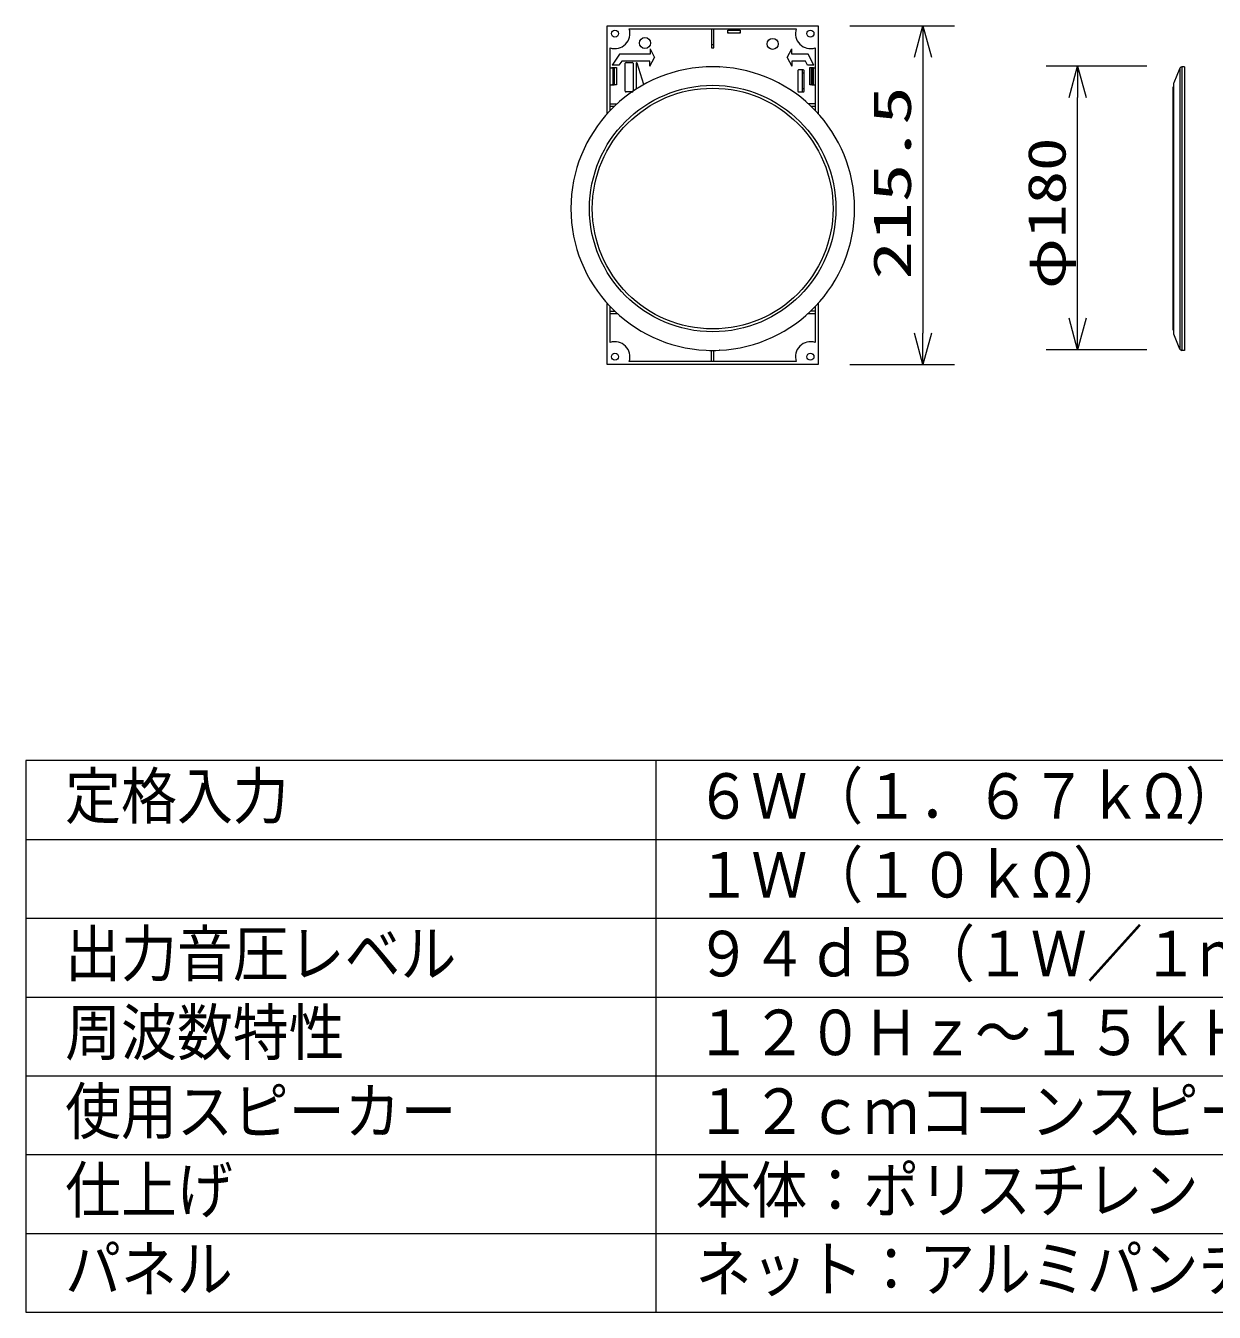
# Model space of a CAD drawing. Units: millimetres, scale not verified. Extents: x -811 to 811, y -280 to 280.
# Drawn here: x -279.6 to -204.2, y 126.5 to 208.2 of the extents above; entities that cross this region are included whole.
import ezdxf
from ezdxf.enums import TextEntityAlignment as Align

# ---------------------------------------------------------------- set-up
doc = ezdxf.new("R2010")
doc.units = ezdxf.units.MM
doc.header["$LTSCALE"] = 2
for name, color, linetype, lineweight in [('0-0_WAKU', 4, 'Continuous', 9), ('0-1_MOJI1', 7, 'Continuous', 9), ('0-2_SUNPO', 7, 'Continuous', 9), ('0-3_0', 7, 'Continuous', 9), ('0-6_GAIKEI', 4, 'Continuous', 9)]:
    doc.layers.add(name, color=color, linetype=linetype, lineweight=lineweight)
doc.styles.add('ＭＳ ゴシック', font='')
doc.styles.get('ＭＳ ゴシック').set_extended_font_data('MS Gothic')

# ---------------------------------------------------------------- blocks, each defined once
blk = doc.blocks.new('_OPEN30')
at = {"layer": '0-3_0'}
blk.add_line((0, 0), (-2, 0), dxfattribs=at)
blk.add_lwpolyline([(-2, 0.536), (0, 0), (-2, -0.536)], dxfattribs=at)

msp = doc.modelspace()

# ---------------------------------------------------------------- linework, layer by layer
at = {"layer": '0-0_WAKU', "color": 3}
for p, q in [((-279.595, 161.536), (-279.595, 126.536)), ((-154.595, 161.536), (-279.595, 161.536)), ((-239.595, 126.536), (-239.595, 161.536)), ((-279.595, 126.536), (-154.595, 126.536))]:
    msp.add_line(p, q, dxfattribs=at)
at = {"layer": '0-0_WAKU'}
for p, q in [((-279.595, 156.536), (-154.595, 156.536)), ((-279.595, 151.536), (-154.595, 151.536)), ((-279.595, 146.536), (-154.595, 146.536)), ((-279.595, 141.536), (-154.595, 141.536)), ((-279.595, 136.536), (-154.595, 136.536)), ((-279.595, 131.536), (-154.595, 131.536))]:
    msp.add_line(p, q, dxfattribs=at)
at = {"layer": '0-2_SUNPO'}
for p, q in [((-227.305, 208.161), (-220.665, 208.161)), ((-222.665, 206.161), (-222.665, 188.661)), ((-208.451, 205.6), (-214.851, 205.6)), ((-212.851, 189.6), (-212.851, 203.6)), ((-208.451, 187.6), (-214.851, 187.6)), ((-227.305, 186.661), (-220.665, 186.661))]:
    msp.add_line(p, q, dxfattribs=at)
at = {"layer": '0-6_GAIKEI', "color": 7}
for p, q in [((-242.705, 208.161), (-229.305, 208.161)), ((-242.705, 202.57), (-242.705, 208.161)), ((-229.305, 208.161), (-229.305, 202.57)), ((-241.304, 207.961), (-230.706, 207.961)), ((-242.505, 202.786), (-242.505, 206.76)), ((-229.505, 206.76), (-229.505, 202.786)), ((-206.36, 205.476), (-206.749, 204.534)), ((-206.066, 205.559), (-206.23, 205.557)), ((-206.066, 205.559), (-206.066, 187.563)), ((-206.766, 204.465), (-206.766, 188.658)), ((-242.705, 186.661), (-242.705, 190.552)), ((-242.505, 188.063), (-242.505, 190.336)), ((-229.505, 190.336), (-229.505, 188.063)), ((-229.305, 190.552), (-229.305, 186.661)), ((-206.36, 187.647), (-206.749, 188.589)), ((-206.066, 187.563), (-206.23, 187.566)), ((-229.305, 186.661), (-242.705, 186.661)), ((-230.706, 186.861), (-241.304, 186.861))]:
    msp.add_line(p, q, dxfattribs=at)
at = {"layer": '0-6_GAIKEI'}
for p, q in [((-236.08, 207.961), (-236.08, 206.761)), ((-235.93, 206.761), (-235.93, 207.961)), ((-235.055, 207.886), (-234.255, 207.886)), ((-235.055, 207.686), (-235.055, 207.886)), ((-235.005, 207.701), (-235.055, 207.701)), ((-234.255, 207.686), (-235.055, 207.686)), ((-234.255, 207.701), (-234.305, 207.701)), ((-234.255, 207.886), (-234.255, 207.686)), ((-239.978, 206.693), (-239.978, 206.364)), ((-239.978, 206.693), (-239.688, 206.151)), ((-236.08, 206.961), (-235.93, 206.961)), ((-236.08, 206.761), (-235.93, 206.761)), ((-231.283, 206.151), (-230.993, 206.693)), ((-230.993, 206.364), (-230.993, 206.693)), ((-241.923, 206.364), (-242.387, 205.667)), ((-239.978, 206.364), (-241.923, 206.364)), ((-241.555, 204.011), (-241.555, 205.781)), ((-241.505, 205.831), (-241.105, 205.831)), ((-241.505, 205.831), (-241.105, 205.831)), ((-241.055, 205.781), (-241.055, 204.011)), ((-240.855, 205.781), (-240.855, 204.143)), ((-240.374, 204.43), (-240.796, 205.79)), ((-239.987, 205.585), (-239.688, 206.151)), ((-239.987, 205.585), (-239.987, 205.912)), ((-231.283, 206.151), (-230.984, 205.601)), ((-229.937, 206.364), (-230.993, 206.364)), ((-230.112, 205.912), (-230.984, 205.912)), ((-230.984, 205.912), (-230.984, 205.601)), ((-229.985, 205.663), (-230.112, 205.912)), ((-229.578, 205.663), (-229.937, 206.364)), ((-242.505, 205.481), (-242.255, 205.481)), ((-242.405, 205.511), (-242.105, 205.511)), ((-242.405, 205.481), (-242.405, 205.511)), ((-241.953, 205.667), (-242.387, 205.667)), ((-242.335, 205.481), (-242.335, 204.421)), ((-242.292, 205.481), (-242.292, 204.421)), ((-242.255, 205.511), (-242.255, 204.421)), ((-242.105, 205.511), (-242.105, 204.411)), ((-230.605, 205.311), (-230.605, 204.011)), ((-230.255, 205.361), (-230.555, 205.361)), ((-230.305, 203.961), (-230.305, 205.361)), ((-230.205, 205.161), (-230.305, 205.161)), ((-230.205, 204.011), (-230.205, 205.311)), ((-229.578, 205.663), (-229.985, 205.663)), ((-229.835, 204.411), (-229.835, 205.511)), ((-229.835, 205.511), (-229.605, 205.511)), ((-229.747, 205.511), (-229.747, 204.411)), ((-229.705, 205.511), (-229.705, 205.481)), ((-229.705, 205.481), (-229.505, 205.481)), ((-229.668, 205.481), (-229.668, 204.421)), ((-229.625, 205.481), (-229.625, 204.421)), ((-229.605, 205.511), (-229.605, 205.481)), ((-206.36, 205.476), (-206.36, 187.647)), ((-206.23, 205.557), (-206.23, 187.566)), ((-242.505, 204.421), (-242.255, 204.421)), ((-230.205, 204.161), (-230.305, 204.161)), ((-229.605, 204.411), (-229.835, 204.411)), ((-229.705, 204.421), (-229.505, 204.421)), ((-229.705, 204.421), (-229.705, 204.411)), ((-229.605, 204.421), (-229.605, 204.411)), ((-206.816, 204.226), (-206.816, 188.896)), ((-241.105, 203.961), (-241.505, 203.961)), ((-230.555, 203.961), (-230.255, 203.961)), ((-242.505, 203.211), (-242.069, 203.211)), ((-242.505, 203.061), (-242.23, 203.061)), ((-229.505, 203.211), (-229.941, 203.211)), ((-229.78, 203.061), (-229.505, 203.061)), ((-242.505, 190.061), (-242.23, 190.061)), ((-242.505, 189.911), (-242.069, 189.911)), ((-229.941, 189.911), (-229.505, 189.911)), ((-229.505, 190.061), (-229.78, 190.061)), ((-236.08, 186.861), (-236.08, 187.563)), ((-235.93, 186.861), (-235.93, 187.563))]:
    msp.add_line(p, q, dxfattribs=at)
for points in [[(-239.987, 205.912), (-241.779, 205.912), (-241.953, 205.667)], [(-242.105, 204.411), (-242.405, 204.411), (-242.405, 204.421)], [(-242.255, 204.421), (-242.255, 204.421), (-242.255, 204.421), (-242.255, 204.421), (-242.255, 204.42), (-242.255, 204.42), (-242.255, 204.42), (-242.255, 204.42), (-242.255, 204.42), (-242.255, 204.419), (-242.255, 204.419), (-242.255, 204.419), (-242.255, 204.419), (-242.255, 204.419), (-242.255, 204.418), (-242.255, 204.418), (-242.255, 204.418), (-242.255, 204.418), (-242.255, 204.418), (-242.255, 204.417), (-242.255, 204.417), (-242.255, 204.417), (-242.255, 204.417), (-242.255, 204.417), (-242.255, 204.416), (-242.255, 204.416), (-242.255, 204.416), (-242.255, 204.416), (-242.255, 204.416), (-242.255, 204.415), (-242.255, 204.415), (-242.255, 204.415), (-242.255, 204.415), (-242.255, 204.415), (-242.255, 204.414), (-242.255, 204.414), (-242.255, 204.414), (-242.255, 204.414), (-242.255, 204.414), (-242.255, 204.413)], [(-242.255, 204.413), (-242.255, 204.413), (-242.255, 204.413), (-242.255, 204.413), (-242.255, 204.413), (-242.255, 204.412), (-242.255, 204.412), (-242.255, 204.412), (-242.255, 204.412), (-242.255, 204.412), (-242.255, 204.411), (-242.255, 204.411)]]:
    msp.add_lwpolyline(points, dxfattribs=at)
for centre, radius in [((-242.205, 207.661), 0.225), ((-240.305, 207.061), 0.35), ((-232.205, 207.011), 0.35), ((-229.805, 207.661), 0.225), ((-236.005, 196.561), 7.819), ((-236.005, 196.561), 7.638), ((-242.205, 187.161), 0.225), ((-229.805, 187.161), 0.225)]:
    msp.add_circle(centre, radius, dxfattribs=at)
at = {"layer": '0-6_GAIKEI', "color": 7}
for centre, radius, start, end in [((-242.205, 207.661), 0.95, 251.59152, 18.40848), ((-229.805, 207.661), 0.95, 161.59152, 288.40848), ((-236.005, 196.561), 9, 92.69698, 267.30302), ((-236.005, 207.771), 2.26, 259.19994, 259.34309), ((-236.005, 196.561), 8.999, 87.33799, 92.66201), ((-236.005, 207.771), 2.26, 280.65691, 280.80006), ((-236.005, 196.561), 9, 272.69698, 87.30302), ((-206.227, 205.407), 0.15, 91, 152.57409), ((-206.616, 204.465), 0.15, 152.57409, 180), ((-206.616, 188.658), 0.15, 180, 207.42591), ((-242.205, 187.161), 0.95, 341.59152, 108.40848), ((-229.805, 187.161), 0.95, 71.59152, 198.40848), ((-236.005, 185.351), 2.26, 100.65691, 100.80006), ((-236.005, 196.561), 8.999, 267.33799, 272.66201), ((-236.005, 185.351), 2.26, 79.19994, 79.34309), ((-206.227, 187.716), 0.15, 207.42591, 269)]:
    msp.add_arc(centre, radius, start, end, dxfattribs=at)
at = {"layer": '0-6_GAIKEI'}
for centre, radius, start, end in [((-241.505, 205.781), 0.05, 90, 180), ((-241.505, 205.781), 0.05, 90, 180), ((-241.105, 205.781), 0.05, 0, 90), ((-241.105, 205.781), 0.05, 0, 90), ((-240.825, 205.781), 0.03, 17.25853, 180), ((-240.825, 205.781), 0.03, 17.25853, 180), ((-230.555, 205.311), 0.05, 90, 180), ((-230.255, 205.311), 0.05, 0, 90), ((-206.756, 204.226), 0.06, 99.79923, 180), ((-241.505, 204.011), 0.05, 180, 270), ((-241.105, 204.011), 0.05, 270, 0), ((-230.555, 204.011), 0.05, 180, 270), ((-230.255, 204.011), 0.05, 270, 0), ((-206.756, 188.896), 0.06, 180, 260.20077)]:
    msp.add_arc(centre, radius, start, end, dxfattribs=at)

# ---------------------------------------------------------------- block references
at = {"layer": '0-2_SUNPO'}
for p, rotation in [((-222.665, 208.161), 90), ((-212.851, 205.6), 90), ((-212.851, 187.6), 270), ((-222.665, 186.661), 270)]:
    msp.add_blockref('_OPEN30', p, dxfattribs=dict(at, rotation=rotation))

# ---------------------------------------------------------------- texts
at = {"layer": '0-1_MOJI1', "style": 'ＭＳ ゴシック', "width": 0.9}
for s, p in [('定格入力', (-277.095, 156.981)), ('６Ｗ（１．６７ｋΩ）、３Ｗ（３．３ｋΩ）、', (-237.095, 156.981)), ('１Ｗ（１０ｋΩ）', (-237.095, 151.981)), ('出力音圧レベル', (-277.095, 146.981)), ('９４ｄＢ（１Ｗ／１ｍ）', (-237.095, 146.981)), ('周波数特性', (-277.095, 141.981)), ('１２０Ｈｚ～１５ｋＨｚ', (-237.095, 141.981)), ('使用スピーカー', (-277.095, 136.981)), ('１２ｃｍコーンスピーカー', (-237.095, 136.981)), ('仕上げ', (-277.095, 131.981)), ('本体：ポリスチレン', (-237.095, 131.981)), ('パネル', (-277.095, 126.981)), ('ネット：アルミパンチング、枠：ＡＢＳ樹脂', (-237.095, 126.981))]:
    msp.add_text(s, height=2.889, dxfattribs=at).set_placement(p, align=Align.BOTTOM_LEFT)
at = {"layer": '0-2_SUNPO', "style": 'ＭＳ ゴシック'}
for s, width, p in [('215.5', 1.5, (-222.702, 192.054)), ('φ180', 1.3, (-212.889, 191.457))]:
    msp.add_text(s, height=2.405, rotation=90, dxfattribs=dict(at, width=width)).set_placement(p, align=Align.BOTTOM_LEFT)

doc.saveas('drawing.dxf')
